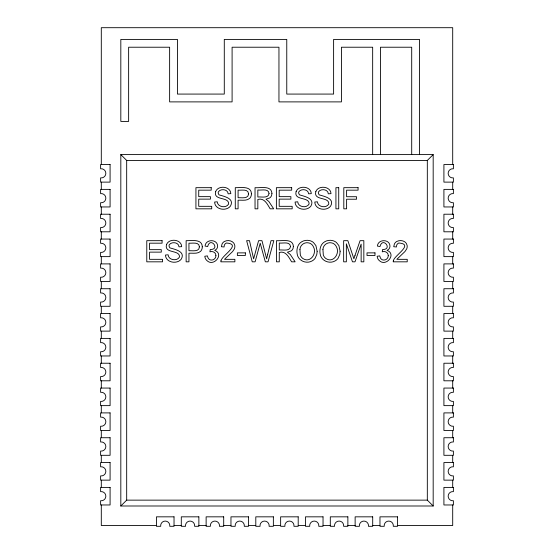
<?xml version="1.0" encoding="UTF-8"?>
<svg xmlns="http://www.w3.org/2000/svg" width="554" height="554" viewBox="0 0 554 554"><rect width="100%" height="100%" fill="white"/><g stroke="black" fill="none" stroke-linecap="round" stroke-linejoin="round"><path stroke-width="0.83" d="M433.18 505.996L427.321 500.137L427.321 160.452L433.18 154.594L120.82 154.594L120.82 505.996L433.18 505.996L433.18 154.594M120.82 505.996L126.679 500.137L126.679 160.452L120.82 154.594M126.679 160.452L427.321 160.452M126.679 500.137L427.321 500.137M156.457 525.517L101.299 525.517L101.299 504.971M174.032 525.517L181.297 525.517M198.865 525.517L206.13 525.517M223.698 525.517L230.963 525.517M248.531 525.517L255.796 525.517M273.364 525.517L280.636 525.517M298.204 525.517L305.469 525.517M323.037 525.517L330.302 525.517M347.87 525.517L355.135 525.517M372.704 525.517L379.968 525.517M397.543 525.517L452.701 525.517L452.701 504.971M452.701 164.552L452.701 27.7L101.299 27.7L101.299 164.552M452.701 182.121L452.701 189.385M452.701 206.954L452.701 214.218M452.701 231.794L452.701 239.058M452.701 256.627L452.701 263.891M452.701 281.46L452.701 288.724M452.701 306.293L452.701 313.557M452.701 331.126L452.701 338.397M452.701 355.966L452.701 363.23M452.701 380.799L452.701 388.063M452.701 405.632L452.701 412.896M452.701 430.465L452.701 437.729M452.701 455.305L452.701 462.569M452.701 480.138L452.701 487.402M419.51 154.594L419.51 39.41L333.612 39.41L333.612 94.076L286.764 94.076L286.764 39.41L224.287 39.41L224.287 94.076L177.439 94.076L177.439 39.41L120.82 39.41L120.82 121.409L128.632 121.409L128.632 47.222L169.628 47.222L169.628 101.888L232.098 101.888L232.098 47.222L278.953 47.222L278.953 101.888L341.423 101.888L341.423 47.222L372.662 47.222L372.662 154.594M411.705 154.594L411.705 47.222L380.466 47.222L380.466 154.594M101.299 182.121L101.299 189.385M101.299 206.954L101.299 214.218M101.299 231.794L101.299 239.058M101.299 256.627L101.299 263.891M101.299 281.46L101.299 288.724M101.299 306.293L101.299 313.557M101.299 331.126L101.299 338.397M101.299 355.966L101.299 363.23M101.299 380.799L101.299 388.063M101.299 405.632L101.299 412.896M101.299 430.465L101.299 437.729M101.299 455.305L101.299 462.569M101.299 480.138L101.299 487.402M317.151 251.287L316.826 254.334L315.136 258.233A8.691 8.691 0 0 1 312.172 260.886C306.542 264.237 298.294 260.927 297.228 254.244A14.397 14.397 0 0 1 297.63 246.835C299.188 241.835 304.949 239.28 309.838 240.658A9.716 9.716 0 0 1 313.439 242.472L315.918 245.609L317.151 251.287M340.128 251.287L339.81 254.334L338.113 258.233A8.691 8.691 0 0 1 335.156 260.886C329.519 264.237 321.272 260.927 320.205 254.244A14.397 14.397 0 0 1 320.614 246.835C322.172 241.835 327.926 239.28 332.816 240.658A9.716 9.716 0 0 1 336.416 242.472L338.896 245.609L340.128 251.287M299.943 249.355L300.323 254.992A7.16 7.16 0 0 0 302.955 258.559C310.247 263.517 317.31 253.407 313.391 246.759A6.703 6.703 0 0 0 309.056 242.977C304.825 241.683 300.095 244.875 299.943 249.355M322.927 249.355L323.307 254.992A7.16 7.16 0 0 0 325.939 258.559C333.231 263.517 340.294 253.407 336.375 246.759A6.703 6.703 0 0 0 332.04 242.977C327.802 241.683 323.079 244.875 322.927 249.355M220.956 260.913L220.894 261.827L234.875 261.827L234.875 259.334L224.502 259.334L232.604 251.544L234.328 248.961A6.336 6.336 0 0 0 234.737 245.27C233.857 240.748 228.047 239.515 224.418 241.475A5.561 5.561 0 0 0 222.036 244.079L221.385 246.71L224.051 246.987L224.349 245.207A3.643 3.643 0 0 1 226.51 243.026C242.077 244.162 221.905 255.29 220.956 260.913M393.298 260.913L393.236 261.827L407.218 261.827L407.218 259.334L396.844 259.334L404.946 251.544L406.671 248.961A6.336 6.336 0 0 0 407.079 245.27C406.2 240.748 400.39 239.515 396.761 241.475A5.561 5.561 0 0 0 394.379 244.079L393.728 246.71L396.394 246.987L396.685 245.207A3.643 3.643 0 0 1 398.845 243.026C414.42 244.162 394.247 255.29 393.298 260.913M202.286 246.8L202.175 248.095A6.336 6.336 0 0 1 200.569 251.364C197.411 254.168 192.737 252.922 188.942 253.233L188.942 261.827L186.137 261.827L186.137 240.678C191.317 240.838 202.141 238.587 202.286 246.8M251.426 193.789L251.322 195.091A6.336 6.336 0 0 1 249.709 198.36C246.558 201.157 241.883 199.911 238.082 200.223L238.082 208.823L235.284 208.823L235.284 187.674C240.457 187.834 251.287 185.583 251.426 193.789M271.945 193.443L271.578 195.52A5.201 5.201 0 0 1 269.659 197.944L265.982 199.205L268.87 201.518L273.676 208.823L270.151 208.823C267.381 204.287 264.417 197.549 257.832 199.433L257.832 208.823L255.034 208.823L255.034 187.674C260.2 188.208 271.522 185.05 271.945 193.443M293.391 246.454L293.024 248.524A5.201 5.201 0 0 1 291.106 250.948L287.429 252.208L290.31 254.528L295.123 261.827L291.598 261.827C288.821 257.298 285.864 250.553 279.278 252.437L279.278 261.827L276.481 261.827L276.481 240.678C281.647 241.212 292.969 238.054 293.391 246.454M215.901 255.643C215.984 257.991 213.913 260.131 211.545 260.055A3.753 3.753 0 0 1 208.006 257.797L207.404 255.9L204.807 256.246L205.035 257.506A6.239 6.239 0 0 0 206.905 260.546C213.636 267.34 224.619 253.995 214.703 250.373L215.97 249.598A4.467 4.467 0 0 0 217.618 246.094C217.487 238.829 205.492 238.954 205.07 246.073L207.667 246.537C210.278 236.184 220.866 249.653 210.215 249.535L209.931 251.821C212.618 250.747 216.06 252.548 215.901 255.643M388.243 255.643C388.326 257.991 386.249 260.131 383.887 260.055A3.753 3.753 0 0 1 380.349 257.797L379.746 255.9L377.149 256.246L377.378 257.506A6.239 6.239 0 0 0 379.248 260.546C385.979 267.34 396.962 253.995 387.045 250.373L388.312 249.598A4.467 4.467 0 0 0 389.961 246.094C389.829 238.829 377.835 238.954 377.413 246.073L380.009 246.537C382.62 236.184 393.208 249.653 382.558 249.535L382.274 251.821C384.961 250.747 388.402 252.548 388.243 255.643M269.057 193.443C268.517 198.741 261.169 196.552 257.832 197.009L257.832 190.008C261.218 190.569 268.434 188.118 269.057 193.443M290.504 246.454C289.964 251.745 282.609 249.556 279.278 250.013L279.278 243.019C282.665 243.573 289.881 241.122 290.504 246.454M166.519 244.598C163.963 254.009 180.002 249.355 179.468 257.028C177.176 261.523 168.354 260.186 168.118 254.805L165.48 255.034C165.618 262.741 177.232 264.583 181.352 259.037C185.569 251.301 174.877 249.432 169.808 247.839L168.984 245.962L169.275 244.743C171.602 241.399 178.81 242.153 178.997 246.842L181.684 246.641C181.47 239.134 168.956 237.991 166.519 244.598M215.658 191.594C213.11 201.005 229.148 196.351 228.615 204.024C226.316 208.519 217.493 207.182 217.265 201.801L214.627 202.03C214.758 209.737 226.378 211.58 230.499 206.033C234.716 198.297 224.024 196.421 218.955 194.828L218.131 192.951L218.421 191.739C220.748 188.388 227.95 189.149 228.144 193.838L230.824 193.63C230.616 186.13 218.096 184.988 215.658 191.594M296.12 191.594C293.565 201.005 309.603 196.351 309.07 204.024C306.777 208.519 297.955 207.182 297.727 201.801L295.081 202.03C295.22 209.737 306.833 211.58 310.953 206.033C315.171 198.297 304.478 196.421 299.409 194.828L298.592 192.951L298.883 191.739C301.203 188.388 308.412 189.149 308.599 193.838L311.286 193.63C311.071 186.13 298.558 184.988 296.12 191.594M315.828 191.594C313.273 201.005 329.311 196.351 328.778 204.024C326.486 208.519 317.664 207.182 317.428 201.801L314.79 202.03C314.928 209.737 326.541 211.58 330.662 206.033C334.879 198.297 324.187 196.421 319.118 194.828L318.294 192.951L318.585 191.739C320.911 188.388 328.12 189.149 328.307 193.838L330.994 193.63C330.78 186.13 318.266 184.988 315.828 191.594M199.398 246.883C199.329 252.188 192.217 250.498 188.942 250.733L188.942 243.178C192.266 243.49 199.239 241.572 199.398 246.883M248.545 193.879C248.469 199.184 241.364 197.494 238.082 197.73L238.082 190.167C241.412 190.486 248.386 188.568 248.545 193.879M267.693 254.272L266.64 258.87L261.966 240.678L258.593 240.678L253.614 258.87L249.501 240.678L246.634 240.678L252.243 261.827L255.103 261.827L260.207 243.234L265.331 261.827L268.025 261.827L273.828 240.678L271.01 240.678L267.693 254.272M355.003 255.394L353.881 258.787L347.864 240.678L343.653 240.678L343.653 261.827L346.347 261.827L346.347 243.822L352.469 261.827L354.989 261.827L361.139 244.127L361.139 261.827L363.833 261.827L363.833 240.678L360.072 240.678L355.003 255.394M110.087 164.552L100.613 164.552L100.613 168.797A4.584 4.584 0 0 1 105.842 173.34A4.584 4.584 0 0 1 100.613 177.876L100.613 182.121L110.087 182.121L110.087 164.552M453.387 164.552L443.913 164.552L443.913 182.121L453.387 182.121L453.387 177.876A4.584 4.584 0 0 1 448.158 173.34A4.584 4.584 0 0 1 453.387 168.797L453.387 164.552M211.219 187.674L195.929 187.674L195.929 208.823L211.711 208.823L211.711 206.33L198.727 206.33L198.727 199.128L210.43 199.128L210.43 196.649L198.727 196.649L198.727 190.167L211.219 190.167L211.219 187.674M291.681 187.674L276.384 187.674L276.384 208.823L292.173 208.823L292.173 206.33L279.188 206.33L279.188 199.128L290.885 199.128L290.885 196.649L279.188 196.649L279.188 190.167L291.681 190.167L291.681 187.674M338.723 187.674L335.925 187.674L335.925 208.823L338.723 208.823L338.723 187.674M358.071 187.674L343.805 187.674L343.805 208.823L346.603 208.823L346.603 199.218L356.527 199.218L356.527 196.718L346.603 196.718L346.603 190.167L358.071 190.167L358.071 187.674M110.087 189.385L100.613 189.385L100.613 193.63A4.584 4.584 0 0 1 105.842 198.173A4.584 4.584 0 0 1 100.613 202.709L100.613 206.954L110.087 206.954L110.087 189.385M453.387 189.385L443.913 189.385L443.913 206.954L453.387 206.954L453.387 202.709A4.584 4.584 0 0 1 448.158 198.173A4.584 4.584 0 0 1 453.387 193.63L453.387 189.385M110.087 214.218L100.613 214.218L100.613 218.47A4.584 4.584 0 0 1 105.842 223.006A4.584 4.584 0 0 1 100.613 227.542L100.613 231.794L110.087 231.794L110.087 214.218M453.387 214.218L443.913 214.218L443.913 231.794L453.387 231.794L453.387 227.542A4.584 4.584 0 0 1 448.158 223.006A4.584 4.584 0 0 1 453.387 218.47L453.387 214.218M110.087 239.058L100.613 239.058L100.613 243.303A4.584 4.584 0 0 1 105.842 247.839A4.584 4.584 0 0 1 100.613 252.382L100.613 256.627L110.087 256.627L110.087 239.058M453.387 239.058L443.913 239.058L443.913 256.627L453.387 256.627L453.387 252.382A4.584 4.584 0 0 1 448.158 247.839A4.584 4.584 0 0 1 453.387 243.303L453.387 239.058M162.08 240.678L146.782 240.678L146.782 261.827L162.564 261.827L162.564 259.334L149.58 259.334L149.58 252.132L161.283 252.132L161.283 249.653L149.58 249.653L149.58 243.178L162.08 243.178L162.08 240.678M245.346 252.873L237.368 252.873L237.368 255.484L245.346 255.484L245.346 252.873M374.989 252.873L367.011 252.873L367.011 255.484L374.989 255.484L374.989 252.873M110.087 263.891L100.613 263.891L100.613 268.136A4.584 4.584 0 0 1 105.842 272.672A4.584 4.584 0 0 1 100.613 277.215L100.613 281.46L110.087 281.46L110.087 263.891M453.387 263.891L443.913 263.891L443.913 281.46L453.387 281.46L453.387 277.215A4.584 4.584 0 0 1 448.158 272.672A4.584 4.584 0 0 1 453.387 268.136L453.387 263.891M110.087 288.724L100.613 288.724L100.613 292.969A4.584 4.584 0 0 1 105.842 297.512A4.584 4.584 0 0 1 100.613 302.048L100.613 306.293L110.087 306.293L110.087 288.724M453.387 288.724L443.913 288.724L443.913 306.293L453.387 306.293L453.387 302.048A4.584 4.584 0 0 1 448.158 297.512A4.584 4.584 0 0 1 453.387 292.969L453.387 288.724M110.087 313.557L100.613 313.557L100.613 317.802A4.584 4.584 0 0 1 105.842 322.345A4.584 4.584 0 0 1 100.613 326.881L100.613 331.126L110.087 331.126L110.087 313.557M453.387 313.557L443.913 313.557L443.913 331.126L453.387 331.126L453.387 326.881A4.584 4.584 0 0 1 448.158 322.345A4.584 4.584 0 0 1 453.387 317.802L453.387 313.557M110.087 338.397L100.613 338.397L100.613 342.642A4.584 4.584 0 0 1 105.842 347.178A4.584 4.584 0 0 1 100.613 351.721L100.613 355.966L110.087 355.966L110.087 338.397M453.387 338.397L443.913 338.397L443.913 355.966L453.387 355.966L453.387 351.721A4.584 4.584 0 0 1 448.158 347.178A4.584 4.584 0 0 1 453.387 342.642L453.387 338.397M110.087 363.23L100.613 363.23L100.613 367.475A4.584 4.584 0 0 1 105.842 372.011A4.584 4.584 0 0 1 100.613 376.554L100.613 380.799L110.087 380.799L110.087 363.23M453.387 363.23L443.913 363.23L443.913 380.799L453.387 380.799L453.387 376.554A4.584 4.584 0 0 1 448.158 372.011A4.584 4.584 0 0 1 453.387 367.475L453.387 363.23M110.087 388.063L100.613 388.063L100.613 392.308A4.584 4.584 0 0 1 105.842 396.851A4.584 4.584 0 0 1 100.613 401.387L100.613 405.632L110.087 405.632L110.087 388.063M453.387 388.063L443.913 388.063L443.913 405.632L453.387 405.632L453.387 401.387A4.584 4.584 0 0 1 448.158 396.851A4.584 4.584 0 0 1 453.387 392.308L453.387 388.063M110.087 412.896L100.613 412.896L100.613 417.141A4.584 4.584 0 0 1 105.842 421.684A4.584 4.584 0 0 1 100.613 426.22L100.613 430.465L110.087 430.465L110.087 412.896M453.387 412.896L443.913 412.896L443.913 430.465L453.387 430.465L453.387 426.22A4.584 4.584 0 0 1 448.158 421.684A4.584 4.584 0 0 1 453.387 417.141L453.387 412.896M110.087 437.729L100.613 437.729L100.613 441.981A4.584 4.584 0 0 1 105.842 446.517A4.584 4.584 0 0 1 100.613 451.053L100.613 455.305L110.087 455.305L110.087 437.729M453.387 437.729L443.913 437.729L443.913 455.305L453.387 455.305L453.387 451.053A4.584 4.584 0 0 1 448.158 446.517A4.584 4.584 0 0 1 453.387 441.981L453.387 437.729M110.087 462.569L100.613 462.569L100.613 466.814A4.584 4.584 0 0 1 105.842 471.35A4.584 4.584 0 0 1 100.613 475.893L100.613 480.138L110.087 480.138L110.087 462.569M453.387 462.569L443.913 462.569L443.913 480.138L453.387 480.138L453.387 475.893A4.584 4.584 0 0 1 448.158 471.35A4.584 4.584 0 0 1 453.387 466.814L453.387 462.569M110.087 487.402L100.613 487.402L100.613 491.647A4.584 4.584 0 0 1 105.842 496.19A4.584 4.584 0 0 1 100.613 500.726L100.613 504.971L110.087 504.971L110.087 487.402M453.387 487.402L443.913 487.402L443.913 504.971L453.387 504.971L453.387 500.726A4.584 4.584 0 0 1 448.158 496.19A4.584 4.584 0 0 1 453.387 491.647L453.387 487.402M174.032 516.834L156.457 516.834L156.457 526.3L160.708 526.3A4.584 4.584 0 0 1 165.244 521.079A4.584 4.584 0 0 1 169.78 526.3L174.032 526.3L174.032 516.834M198.865 516.834L181.297 516.834L181.297 526.3L185.542 526.3A4.584 4.584 0 0 1 190.077 521.079A4.584 4.584 0 0 1 194.62 526.3L198.865 526.3L198.865 516.834M223.698 516.834L206.13 516.834L206.13 526.3L210.375 526.3A4.584 4.584 0 0 1 214.91 521.079A4.584 4.584 0 0 1 219.453 526.3L223.698 526.3L223.698 516.834M248.531 516.834L230.963 516.834L230.963 526.3L235.208 526.3A4.584 4.584 0 0 1 239.75 521.079A4.584 4.584 0 0 1 244.286 526.3L248.531 526.3L248.531 516.834M273.364 516.834L255.796 516.834L255.796 526.3L260.041 526.3A4.584 4.584 0 0 1 264.583 521.079A4.584 4.584 0 0 1 269.119 526.3L273.364 526.3L273.364 516.834M298.204 516.834L280.636 516.834L280.636 526.3L284.881 526.3A4.584 4.584 0 0 1 289.417 521.079A4.584 4.584 0 0 1 293.959 526.3L298.204 526.3L298.204 516.834M323.037 516.834L305.469 516.834L305.469 526.3L309.714 526.3A4.584 4.584 0 0 1 314.25 521.079A4.584 4.584 0 0 1 318.792 526.3L323.037 526.3L323.037 516.834M347.87 516.834L330.302 516.834L330.302 526.3L334.547 526.3A4.584 4.584 0 0 1 339.09 521.079A4.584 4.584 0 0 1 343.625 526.3L347.87 526.3L347.87 516.834M372.704 516.834L355.135 516.834L355.135 526.3L359.38 526.3A4.584 4.584 0 0 1 363.923 521.079A4.584 4.584 0 0 1 368.458 526.3L372.704 526.3L372.704 516.834M397.543 516.834L379.968 516.834L379.968 526.3L384.22 526.3A4.584 4.584 0 0 1 388.756 521.079A4.584 4.584 0 0 1 393.292 526.3L397.543 526.3L397.543 516.834"/></g></svg>
